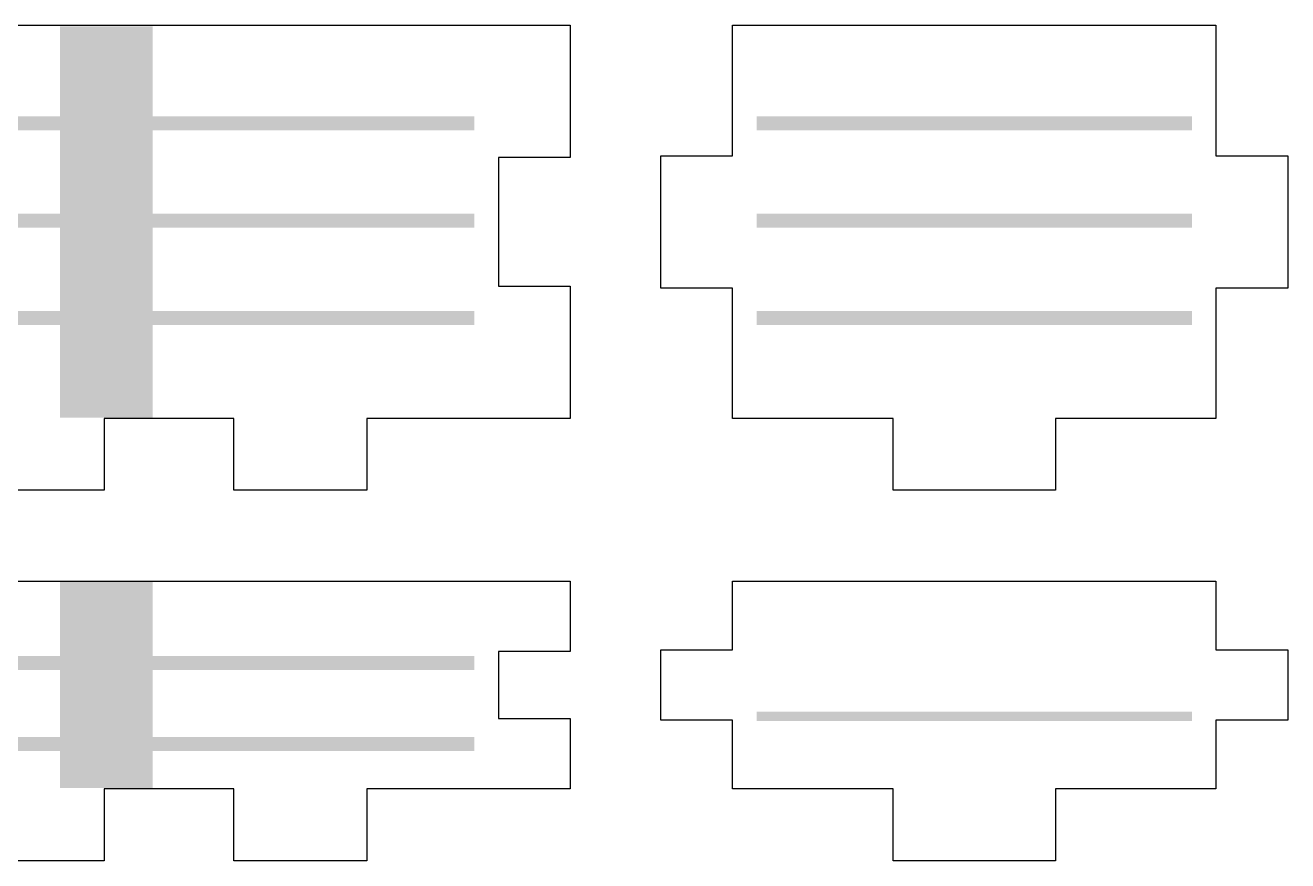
# Model space of a CAD drawing. Header units: millimetres. Extents: x 6 to 294, y 109 to 451.
# Drawn here: x 208.5 to 263, y 204.9 to 240.9 of the extents above; entities that cross this region are included whole.
import ezdxf

# ---------------------------------------------------------------- set-up
doc = ezdxf.new("R2010")
doc.units = ezdxf.units.MM
doc.layers.add('CUT', color=1, linetype='Continuous')
doc.layers.add('RASTER', color=7, linetype='Continuous')

msp = doc.modelspace()

# ---------------------------------------------------------------- hatches: boundary and pattern name
at = {"layer": 'RASTER'}
for points in [[(210, 240.901), (214, 240.901), (214, 224.001), (210, 224.001)], [(212.55, 237.521), (212.545, 237.449), (212.531, 237.378), (212.508, 237.31), (212.476, 237.246), (212.436, 237.186), (212.389, 237.132), (212.335, 237.084), (212.275, 237.044), (212.21, 237.013), (212.142, 236.99), (212.072, 236.975), (212, 236.971), (211.928, 236.975), (211.858, 236.99), (211.79, 237.013), (211.725, 237.044), (211.665, 237.084), (211.611, 237.132), (211.564, 237.186), (211.524, 237.246), (211.492, 237.31), (211.469, 237.378), (211.455, 237.449), (211.45, 237.521), (211.455, 237.593), (211.469, 237.663), (211.492, 237.731), (211.524, 237.796), (211.564, 237.856), (211.611, 237.91), (211.665, 237.957), (211.725, 237.997), (211.79, 238.029), (211.858, 238.052), (211.928, 238.066), (212, 238.071), (212.072, 238.066), (212.142, 238.052), (212.21, 238.029), (212.275, 237.997), (212.335, 237.957), (212.389, 237.91), (212.436, 237.856), (212.476, 237.796), (212.508, 237.731), (212.531, 237.663), (212.545, 237.593)], [(156.1, 237.001), (227.9, 237.001), (227.9, 236.401), (156.1, 236.401)], [(240.1, 237.001), (258.9, 237.001), (258.9, 236.401), (240.1, 236.401)], [(212.55, 232.451), (212.545, 232.379), (212.531, 232.308), (212.508, 232.24), (212.476, 232.176), (212.436, 232.116), (212.389, 232.062), (212.335, 232.014), (212.275, 231.974), (212.21, 231.943), (212.142, 231.92), (212.072, 231.905), (212, 231.901), (211.928, 231.905), (211.858, 231.92), (211.79, 231.943), (211.725, 231.974), (211.665, 232.014), (211.611, 232.062), (211.564, 232.116), (211.524, 232.176), (211.492, 232.24), (211.469, 232.308), (211.455, 232.379), (211.45, 232.451), (211.455, 232.523), (211.469, 232.593), (211.492, 232.661), (211.524, 232.726), (211.564, 232.786), (211.611, 232.84), (211.665, 232.887), (211.725, 232.927), (211.79, 232.959), (211.858, 232.982), (211.928, 232.996), (212, 233.001), (212.072, 232.996), (212.142, 232.982), (212.21, 232.959), (212.275, 232.927), (212.335, 232.887), (212.389, 232.84), (212.436, 232.786), (212.476, 232.726), (212.508, 232.661), (212.531, 232.593), (212.545, 232.523)], [(156.1, 232.801), (227.9, 232.801), (227.9, 232.201), (156.1, 232.201)], [(240.1, 232.801), (258.9, 232.801), (258.9, 232.201), (240.1, 232.201)], [(156.1, 228.601), (227.9, 228.601), (227.9, 228.001), (156.1, 228.001)], [(240.1, 228.601), (258.9, 228.601), (258.9, 228.001), (240.1, 228.001)], [(212.55, 227.381), (212.545, 227.309), (212.531, 227.238), (212.508, 227.17), (212.476, 227.106), (212.436, 227.046), (212.389, 226.992), (212.335, 226.944), (212.275, 226.904), (212.21, 226.873), (212.142, 226.85), (212.072, 226.835), (212, 226.831), (211.928, 226.835), (211.858, 226.85), (211.79, 226.873), (211.725, 226.904), (211.665, 226.944), (211.611, 226.992), (211.564, 227.046), (211.524, 227.106), (211.492, 227.17), (211.469, 227.238), (211.455, 227.309), (211.45, 227.381), (211.455, 227.453), (211.469, 227.523), (211.492, 227.591), (211.524, 227.656), (211.564, 227.716), (211.611, 227.77), (211.665, 227.817), (211.725, 227.857), (211.79, 227.889), (211.858, 227.912), (211.928, 227.926), (212, 227.931), (212.072, 227.926), (212.142, 227.912), (212.21, 227.889), (212.275, 227.857), (212.335, 227.817), (212.389, 227.77), (212.436, 227.716), (212.476, 227.656), (212.508, 227.591), (212.531, 227.523), (212.545, 227.453)], [(210, 216.901), (214, 216.901), (214, 208.001), (210, 208.001)], [(212.55, 215.121), (212.545, 215.049), (212.531, 214.978), (212.508, 214.91), (212.476, 214.846), (212.436, 214.786), (212.389, 214.732), (212.335, 214.684), (212.275, 214.644), (212.21, 214.613), (212.142, 214.59), (212.072, 214.575), (212, 214.571), (211.928, 214.575), (211.858, 214.59), (211.79, 214.613), (211.725, 214.644), (211.665, 214.684), (211.611, 214.732), (211.564, 214.786), (211.524, 214.846), (211.492, 214.91), (211.469, 214.978), (211.455, 215.049), (211.45, 215.121), (211.455, 215.193), (211.469, 215.263), (211.492, 215.331), (211.524, 215.396), (211.564, 215.456), (211.611, 215.51), (211.665, 215.557), (211.725, 215.597), (211.79, 215.629), (211.858, 215.652), (211.928, 215.666), (212, 215.671), (212.072, 215.666), (212.142, 215.652), (212.21, 215.629), (212.275, 215.597), (212.335, 215.557), (212.389, 215.51), (212.436, 215.456), (212.476, 215.396), (212.508, 215.331), (212.531, 215.263), (212.545, 215.193)], [(156.1, 213.701), (227.9, 213.701), (227.9, 213.101), (156.1, 213.101)], [(212.55, 212.451), (212.545, 212.379), (212.531, 212.308), (212.508, 212.24), (212.476, 212.176), (212.436, 212.116), (212.389, 212.062), (212.335, 212.014), (212.275, 211.974), (212.21, 211.943), (212.142, 211.92), (212.072, 211.905), (212, 211.901), (211.928, 211.905), (211.858, 211.92), (211.79, 211.943), (211.725, 211.974), (211.665, 212.014), (211.611, 212.062), (211.564, 212.116), (211.524, 212.176), (211.492, 212.24), (211.469, 212.308), (211.455, 212.379), (211.45, 212.451), (211.455, 212.523), (211.469, 212.593), (211.492, 212.661), (211.524, 212.726), (211.564, 212.786), (211.611, 212.84), (211.665, 212.887), (211.725, 212.927), (211.79, 212.959), (211.858, 212.982), (211.928, 212.996), (212, 213.001), (212.072, 212.996), (212.142, 212.982), (212.21, 212.959), (212.275, 212.927), (212.335, 212.887), (212.389, 212.84), (212.436, 212.786), (212.476, 212.726), (212.508, 212.661), (212.531, 212.593), (212.545, 212.523)], [(240.1, 211.301), (258.9, 211.301), (258.9, 210.901), (240.1, 210.901)], [(156.1, 210.201), (227.9, 210.201), (227.9, 209.601), (156.1, 209.601)], [(212.55, 209.781), (212.545, 209.709), (212.531, 209.638), (212.508, 209.57), (212.476, 209.506), (212.436, 209.446), (212.389, 209.392), (212.335, 209.344), (212.275, 209.304), (212.21, 209.273), (212.142, 209.25), (212.072, 209.235), (212, 209.231), (211.928, 209.235), (211.858, 209.25), (211.79, 209.273), (211.725, 209.304), (211.665, 209.344), (211.611, 209.392), (211.564, 209.446), (211.524, 209.506), (211.492, 209.57), (211.469, 209.638), (211.455, 209.709), (211.45, 209.781), (211.455, 209.853), (211.469, 209.923), (211.492, 209.991), (211.524, 210.056), (211.564, 210.116), (211.611, 210.17), (211.665, 210.217), (211.725, 210.257), (211.79, 210.289), (211.858, 210.312), (211.928, 210.326), (212, 210.331), (212.072, 210.326), (212.142, 210.312), (212.21, 210.289), (212.275, 210.257), (212.335, 210.217), (212.389, 210.17), (212.436, 210.116), (212.476, 210.056), (212.508, 209.991), (212.531, 209.923), (212.545, 209.853)]]:
    msp.add_hatch(color=7, dxfattribs=at).paths.add_polyline_path(points)

# ---------------------------------------------------------------- linework, layer by layer
at = {"layer": 'CUT'}
for points in [[(155.1, 240.941), (228.9, 240.941), (232.04, 240.941), (232.04, 235.227), (228.94, 235.227), (228.94, 229.674), (232.04, 229.674), (232.04, 223.961), (228.9, 223.961), (223.263, 223.961), (223.263, 220.861), (217.506, 220.861), (217.506, 223.961), (211.909, 223.961), (211.909, 220.861), (206.152, 220.861)], [(155.1, 216.941), (228.9, 216.941), (232.04, 216.941), (232.04, 213.894), (228.94, 213.894), (228.94, 211.007), (232.04, 211.007), (232.04, 207.961), (228.9, 207.961), (223.263, 207.961), (223.263, 204.861), (217.506, 204.861), (217.506, 207.961), (211.909, 207.961), (211.909, 204.861), (206.152, 204.861)]]:
    msp.add_lwpolyline(points, dxfattribs=at)
for points in [[(239.06, 240.941), (259.94, 240.941), (259.94, 235.307), (263.04, 235.307), (263.04, 229.594), (259.94, 229.594), (259.94, 223.961), (253.007, 223.961), (253.007, 220.861), (245.993, 220.861), (245.993, 223.961), (239.06, 223.961), (239.06, 229.594), (235.96, 229.594), (235.96, 235.307), (239.06, 235.307)], [(239.06, 216.941), (259.94, 216.941), (259.94, 213.974), (263.04, 213.974), (263.04, 210.927), (259.94, 210.927), (259.94, 207.961), (253.007, 207.961), (253.007, 204.861), (245.993, 204.861), (245.993, 207.961), (239.06, 207.961), (239.06, 210.927), (235.96, 210.927), (235.96, 213.974), (239.06, 213.974)]]:
    msp.add_lwpolyline(points, close=True, dxfattribs=at)

doc.saveas('drawing.dxf')
